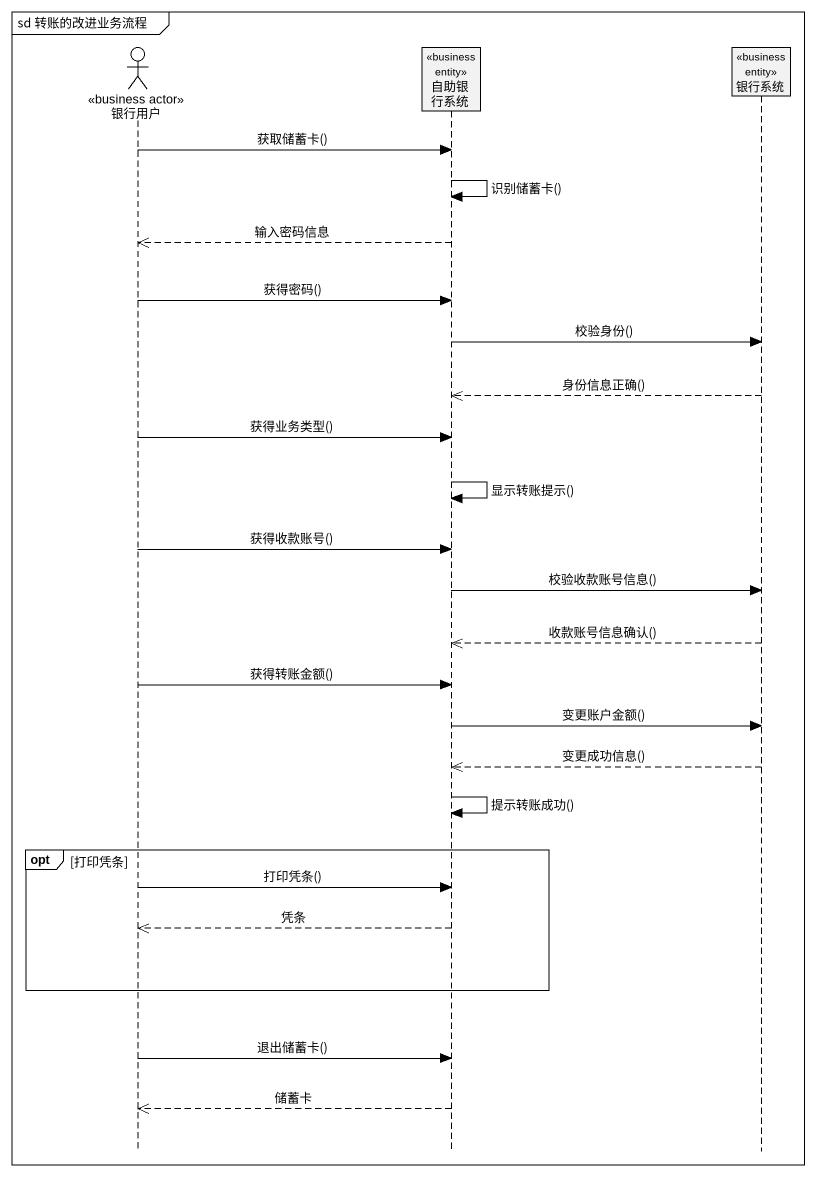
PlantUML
@startuml
mainframe sd 转账的改进业务流程
hide footbox
actor 银行用户 <<business actor>>
participant 自助银行系统 <<business entity>>
participant 银行系统 <<business entity>>

银行用户 -> 自助银行系统 : 获取储蓄卡()
自助银行系统 -> 自助银行系统 : 识别储蓄卡()
自助银行系统 -->> 银行用户 : 输入密码信息
银行用户 -> 自助银行系统 : 获得密码()
自助银行系统 -> 银行系统 : 校验身份()
银行系统 -->> 自助银行系统 : 身份信息正确()
银行用户 -> 自助银行系统 : 获得业务类型()
自助银行系统 -> 自助银行系统 : 显示转账提示()
银行用户 -> 自助银行系统 : 获得收款账号()
自助银行系统 -> 银行系统 : 校验收款账号信息()
银行系统 -->> 自助银行系统 : 收款账号信息确认()
银行用户 -> 自助银行系统 : 获得转账金额()
自助银行系统 -> 银行系统 : 变更账户金额()
银行系统 -->> 自助银行系统 : 变更成功信息()
自助银行系统 -> 自助银行系统 : 提示转账成功()
opt 打印凭条
  银行用户 -> 自助银行系统 : 打印凭条()
  自助银行系统 -->> 银行用户 : 凭条
end
银行用户 -> 自助银行系统 : 退出储蓄卡()
自助银行系统 -->> 银行用户 : 储蓄卡
@enduml
